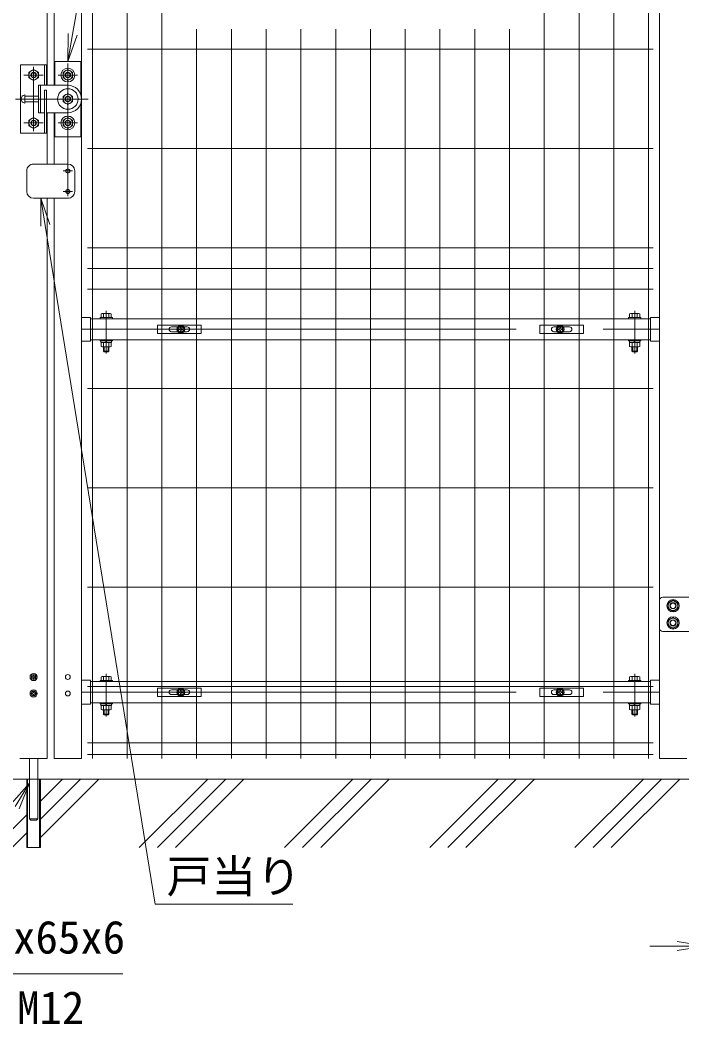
# Model space of a CAD drawing. Units: millimetres, scale not verified. Extents: x -4200 to 4200, y -2970 to 2970.
# Drawn here: x -4 to 962, y -670 to 802 of the extents above; entities that cross this region are included whole.
import ezdxf
from ezdxf.enums import TextEntityAlignment as Align

# ---------------------------------------------------------------- set-up
doc = ezdxf.new("R2010")
doc.units = ezdxf.units.MM
doc.header["$LTSCALE"] = 20
doc.linetypes.add('USER1', pattern=[50.8, 31.75, -6.35, 6.35, -6.35])
for name, color, linetype, lineweight in [('0-0_D-STR-TXT', 7, 'Continuous', 9), ('0-1_D-STR1', 1, 'Continuous', 18), ('0-2_D-STR-DIM', 7, 'Continuous', 9), ('0-3_0', 7, 'Continuous', 9), ('0-5_D-STR3', 3, 'Continuous', 13), ('0-6_D-BMK', 2, 'USER1', 13), ('0-7_Defpoints', 6, 'Continuous', 18), ('0-8_D-STR2', 7, 'Continuous', 9), ('0-9_D-BGD', 7, 'Continuous', 9), ('0-A_D-DCR-HCH', 7, 'Continuous', 9)]:
    doc.layers.add(name, color=color, linetype=linetype, lineweight=lineweight)
doc.styles.add('ＭＳ ゴシック', font='')
doc.styles.get('ＭＳ ゴシック').set_extended_font_data('MS Gothic')

# ---------------------------------------------------------------- blocks, each defined once
blk = doc.blocks.new('A$C1aa64d16')
at = {"layer": '0-5_D-STR3'}
for p, q in [((-679.7, 120), (590.3, 120)), ((-679.7, -120), (-679.7, 120)), ((-274.7, 70), (-91.2, 70)), ((-37.1, 8.4), (-63, 7.9)), ((-63, 7.9), (-63, -7.9)), ((-7.9, 63), (-8.4, 37.1)), ((-7.9, 63), (7.9, 63)), ((7.9, 63), (8.4, 37.1)), ((37.1, 8.4), (63, 7.9)), ((63, 7.9), (63, -7.9)), ((91.2, 70), (185.3, 70)), ((-274.7, -70), (-91.2, -70)), ((-37.1, -8.4), (-63, -7.9)), ((-7.9, -63), (-8.4, -37.1)), ((37.1, -8.4), (63, -7.9)), ((91.2, -70), (185.3, -70))]:
    blk.add_line(p, q, dxfattribs=at)
for points in [[(-679.7, -120), (590.3, -120), (590.3, 120)], [(-7.9, -63), (7.9, -63), (8.4, -37.1)]]:
    blk.add_lwpolyline(points, dxfattribs=at)
for radius in [115, 105]:
    blk.add_circle((0, 0), radius, dxfattribs=at)
for centre, radius, start, end in [((-274.7, 0), 70, 90, 270), ((-38.1, 38.1), 29.8, 270, 0), ((38.1, 38.1), 29.8, 180, 270), ((185.3, 0), 70, 270, 90), ((-38.1, -38.1), 29.8, 0, 90), ((38.1, -38.1), 29.8, 90, 180)]:
    blk.add_arc(centre, radius, start, end, dxfattribs=at)
blk = doc.blocks.new('A$Cf29bf4b8')
at = {"layer": '0-5_D-STR3'}
for p, q in [((-590.3, 120), (679.7, 120)), ((-590.3, -120), (-590.3, 120)), ((-185.3, 70), (-91.2, 70)), ((-37.1, 8.4), (-63, 7.9)), ((-63, 7.9), (-63, -7.9)), ((-7.9, 63), (-8.4, 37.1)), ((-7.9, 63), (7.9, 63)), ((7.9, 63), (8.4, 37.1)), ((37.1, 8.4), (63, 7.9)), ((63, 7.9), (63, -7.9)), ((91.2, 70), (274.7, 70)), ((-185.3, -70), (-91.2, -70)), ((-37.1, -8.4), (-63, -7.9)), ((-7.9, -63), (-8.4, -37.1)), ((37.1, -8.4), (63, -7.9)), ((91.2, -70), (274.7, -70))]:
    blk.add_line(p, q, dxfattribs=at)
for points in [[(-590.3, -120), (679.7, -120), (679.7, 120)], [(-7.9, -63), (7.9, -63), (8.4, -37.1)]]:
    blk.add_lwpolyline(points, dxfattribs=at)
for radius in [115, 105]:
    blk.add_circle((0, 0), radius, dxfattribs=at)
for centre, radius, start, end in [((-185.3, 0), 70, 90, 270), ((-38.1, 38.1), 29.8, 270, 0), ((38.1, 38.1), 29.8, 180, 270), ((274.7, 0), 70, 270, 90), ((-38.1, -38.1), 29.8, 0, 90), ((38.1, -38.1), 29.8, 90, 180)]:
    blk.add_arc(centre, radius, start, end, dxfattribs=at)
blk = doc.blocks.new('_Open')
at = {"layer": '0-3_0'}
blk.add_line((-20, 3.33), (0, 0), dxfattribs=at)
blk.add_lwpolyline([(-20, -3.33), (0, 0), (-20, 0)], dxfattribs=at)
blk = doc.blocks.new('MLeader1')
at = {"layer": '0-0_D-STR-TXT'}
blk.add_line((79.22, 779.72), (65.65, 741.5), dxfattribs=at)
for points in [[(72.66, 780.89), (165.64, 1303.7), (412.94, 1303.7), (427.26, 1303.7)], [(66.09, 782.05), (65.65, 741.5), (72.66, 780.89)]]:
    blk.add_lwpolyline(points, dxfattribs=at)
blk = doc.blocks.new('MLeader7')
at = {"layer": '0-0_D-STR-TXT'}
blk.add_line((-866.52, -342.92), (-884.35, -306.49), dxfattribs=at)
for points in [[(-855.67, -335.17), (-884.35, -306.49), (-861.1, -339.04)], [(-861.1, -339.04), (-681.05, -591.1), (93.78, -591.1), (145.98, -591.1)]]:
    blk.add_lwpolyline(points, dxfattribs=at)

msp = doc.modelspace()

# ---------------------------------------------------------------- linework, layer by layer
at = {"layer": '0-0_D-STR-TXT'}
msp.add_lwpolyline([(394.35, -488.95), (193.29, -488.95), (32.6, 502.02)], dxfattribs=at)
at = {"layer": '0-1_D-STR1'}
for p, q in [((35.65, 1108.51), (35.65, 706.5)), ((45.65, 1108.51), (45.65, 706.5)), ((85.65, 1108.51), (85.65, -276.49)), ((929.65, 1108.51), (929.65, -276.49)), ((35.65, 666.51), (35.65, 591.51)), ((45.65, 666.51), (45.65, 591.51)), ((35.65, 541.51), (35.65, -276.49)), ((45.65, 541.51), (45.65, -276.49)), ((85.65, 367.71), (98.65, 367.71)), ((98.65, 367.71), (98.65, 332.81)), ((916.65, 365.76), (98.65, 365.76)), ((929.65, 367.71), (916.65, 367.71)), ((916.65, 367.71), (916.65, 332.81)), ((98.65, 332.81), (85.65, 332.81)), ((916.65, 334.76), (98.65, 334.76)), ((916.65, 332.81), (929.65, 332.81)), ((85.65, -162.29), (98.65, -162.29)), ((98.65, -162.29), (98.65, -197.19)), ((916.65, -164.24), (98.65, -164.24)), ((916.65, -162.29), (916.65, -197.19)), ((929.65, -162.29), (916.65, -162.29)), ((98.65, -197.19), (85.65, -197.19)), ((916.65, -195.24), (98.65, -195.24)), ((916.65, -197.19), (929.65, -197.19)), ((35.65, -276.49), (-4.35, -276.49)), ((45.65, -276.49), (85.65, -276.49)), ((929.65, -276.49), (969.65, -276.49))]:
    msp.add_line(p, q, dxfattribs=at)
for centre in [(65.65, -157.49), (65.65, -181.49)]:
    msp.add_circle(centre, 3.5, dxfattribs=at)
at = {"layer": '0-2_D-STR-DIM'}
msp.add_line((955.65, -550.32), (915.65, -550.32), dxfattribs=at)
at = {"layer": '0-5_D-STR3'}
for p, q in [((31.65, 736.51), (34.65, 736.5)), ((31.65, 706.5), (31.65, 736.51)), ((34.65, 706.5), (34.65, 736.51)), ((46.65, 741.5), (46.65, 706.51)), ((84.65, 741.5), (46.65, 741.5)), ((15.65, 729.59), (8.65, 725.55)), ((8.65, 717.46), (8.65, 725.55)), ((15.65, 729.59), (22.65, 725.55)), ((22.65, 717.46), (22.65, 725.55)), ((65.65, 729.59), (58.65, 725.55)), ((58.65, 717.46), (58.65, 725.55)), ((65.65, 729.59), (72.65, 725.55)), ((72.65, 717.46), (72.65, 725.55)), ((15.65, 713.42), (8.65, 717.46)), ((15.65, 713.42), (22.65, 717.46)), ((22.65, 706.51), (22.65, 666.51)), ((22.65, 706.51), (65.65, 706.5)), ((25.65, 706.5), (25.65, 666.51)), ((65.65, 713.42), (58.65, 717.46)), ((65.65, 713.42), (72.65, 717.46)), ((2.65, 680.51), (2.65, 692.51)), ((31.65, 699.51), (31.65, 636.51)), ((31.65, 699.51), (34.65, 699.51)), ((34.65, 699.51), (34.65, 636.51)), ((65.65, 694.59), (58.65, 690.55)), ((65.65, 694.59), (72.65, 690.55)), ((22.65, 690.51), (2.65, 690.51)), ((22.65, 682.51), (2.65, 682.51)), ((58.65, 682.46), (58.65, 690.55)), ((65.65, 678.42), (58.65, 682.46)), ((65.65, 678.42), (72.65, 682.46)), ((72.65, 682.46), (72.65, 690.55)), ((84.65, 680.26), (84.65, 631.51)), ((22.65, 666.51), (31.65, 666.51)), ((34.65, 666.51), (65.65, 666.5)), ((46.65, 631.51), (46.65, 666.51)), ((15.65, 643.42), (8.65, 647.46)), ((15.65, 659.59), (22.65, 655.55)), ((15.65, 643.42), (22.65, 647.46)), ((22.65, 655.55), (22.65, 647.46)), ((65.65, 659.59), (58.65, 655.55)), ((65.65, 659.59), (58.65, 655.55)), ((58.65, 647.46), (58.65, 655.55)), ((58.65, 655.55), (58.65, 647.46)), ((65.65, 643.42), (58.65, 647.46)), ((65.65, 643.42), (58.65, 647.46)), ((65.65, 659.59), (72.65, 655.55)), ((65.65, 659.59), (72.65, 655.55)), ((65.65, 643.42), (72.65, 647.46)), ((65.65, 643.42), (72.65, 647.46)), ((72.65, 647.46), (72.65, 655.55)), ((72.65, 655.55), (72.65, 647.46)), ((-3.35, 636.51), (31.65, 636.51)), ((31.65, 636.51), (34.65, 636.51)), ((84.65, 631.51), (46.65, 631.51)), ((15.65, 591.51), (65.65, 591.51)), ((5.65, 551.51), (5.65, 581.51)), ((75.65, 551.51), (75.65, 581.51)), ((15.65, 541.51), (65.65, 541.51)), ((114.15, 367.36), (114.15, 372.81)), ((127.28, 373.36), (116.03, 373.36)), ((117.9, 367.36), (117.9, 372.81)), ((125.4, 367.36), (125.4, 372.81)), ((129.15, 367.36), (129.15, 372.81)), ((886.15, 367.36), (886.15, 372.81)), ((888.02, 373.36), (899.28, 373.36)), ((889.9, 367.36), (889.9, 372.81)), ((897.4, 367.36), (897.4, 372.81)), ((901.15, 367.36), (901.15, 372.81)), ((112.65, 367.36), (112.65, 365.76)), ((112.65, 367.36), (130.65, 367.36)), ((112.65, 365.76), (130.65, 365.76)), ((129.15, 367.36), (114.15, 367.36)), ((130.65, 367.36), (130.65, 365.76)), ((884.65, 367.36), (884.65, 365.76)), ((902.65, 367.36), (884.65, 367.36)), ((902.65, 365.76), (884.65, 365.76)), ((886.15, 367.36), (901.15, 367.36)), ((902.65, 367.36), (902.65, 365.76)), ((112.65, 334.76), (112.65, 333.16)), ((112.65, 334.76), (130.65, 334.76)), ((112.65, 333.16), (130.65, 333.16)), ((114.15, 331.16), (114.15, 325.21)), ((116.03, 324.65), (127.28, 324.65)), ((117.65, 318.36), (117.65, 324.65)), ((117.9, 331.16), (117.9, 325.21)), ((118.65, 317.36), (118.65, 324.65)), ((122.03, 331.16), (120.87, 333.16)), ((122.72, 331.16), (121.57, 333.16)), ((124.65, 317.36), (124.65, 324.65)), ((125.4, 331.16), (125.4, 325.21)), ((125.65, 318.36), (125.65, 324.65)), ((129.15, 331.16), (129.15, 325.21)), ((130.65, 334.76), (130.65, 333.16)), ((884.65, 334.76), (884.65, 333.16)), ((902.65, 334.76), (884.65, 334.76)), ((902.65, 333.16), (884.65, 333.16)), ((886.15, 331.16), (886.15, 325.21)), ((899.28, 324.65), (888.02, 324.65)), ((889.65, 318.36), (889.65, 324.65)), ((889.9, 331.16), (889.9, 325.21)), ((890.65, 317.36), (890.65, 324.65)), ((892.58, 331.16), (893.74, 333.16)), ((893.27, 331.16), (894.43, 333.16)), ((896.65, 317.36), (896.65, 324.65)), ((897.4, 331.16), (897.4, 325.21)), ((897.65, 318.36), (897.65, 324.65)), ((901.15, 331.16), (901.15, 325.21)), ((902.65, 334.76), (902.65, 333.16)), ((117.65, 318.36), (118.65, 317.36)), ((117.65, 318.36), (125.65, 318.36)), ((124.65, 317.36), (118.65, 317.36)), ((124.65, 317.36), (125.65, 318.36)), ((890.65, 317.36), (889.65, 318.36)), ((897.65, 318.36), (889.65, 318.36)), ((890.65, 317.36), (896.65, 317.36)), ((897.65, 318.36), (896.65, 317.36)), ((998.65, -40.99), (934.65, -40.99)), ((929.65, -45.99), (929.65, -85.99)), ((934.65, -90.99), (998.65, -90.99)), ((13.8, -157.91), (12.5, -157.89)), ((15.26, -154.34), (15.23, -155.64)), ((15.26, -160.64), (15.23, -159.35)), ((15.26, -154.34), (16.05, -154.34)), ((15.26, -160.64), (16.05, -160.64)), ((16.05, -154.34), (16.07, -155.64)), ((16.05, -160.64), (16.07, -159.35)), ((17.51, -157.08), (18.8, -157.1)), ((17.51, -157.91), (18.8, -157.89)), ((18.8, -157.1), (18.8, -157.89)), ((114.15, -162.64), (114.15, -157.19)), ((127.28, -156.64), (116.03, -156.64)), ((117.9, -162.64), (117.9, -157.19)), ((125.4, -162.64), (125.4, -157.19)), ((129.15, -162.64), (129.15, -157.19)), ((886.15, -162.64), (886.15, -157.19)), ((888.02, -156.64), (899.28, -156.64)), ((889.9, -162.64), (889.9, -157.19)), ((897.4, -162.64), (897.4, -157.19)), ((901.15, -162.64), (901.15, -157.19)), ((112.65, -162.64), (112.65, -164.24)), ((112.65, -162.64), (130.65, -162.64)), ((112.65, -164.24), (130.65, -164.24)), ((129.15, -162.64), (114.15, -162.64)), ((130.65, -162.64), (130.65, -164.24)), ((884.65, -162.64), (884.65, -164.24)), ((902.65, -162.64), (884.65, -162.64)), ((902.65, -164.24), (884.65, -164.24)), ((886.15, -162.64), (901.15, -162.64)), ((902.65, -162.64), (902.65, -164.24)), ((13.8, -181.08), (12.5, -181.1)), ((12.5, -181.1), (12.5, -181.89)), ((13.8, -181.91), (12.5, -181.89)), ((15.26, -178.34), (15.23, -179.64)), ((15.26, -184.64), (15.23, -183.35)), ((15.26, -178.34), (16.05, -178.34)), ((15.26, -184.64), (16.05, -184.64)), ((16.05, -178.34), (16.07, -179.64)), ((16.05, -184.64), (16.07, -183.35)), ((17.51, -181.08), (18.8, -181.1)), ((17.51, -181.91), (18.8, -181.89)), ((18.8, -181.1), (18.8, -181.89)), ((112.65, -195.24), (112.65, -196.84)), ((112.65, -195.24), (130.65, -195.24)), ((112.65, -196.84), (130.65, -196.84)), ((114.15, -198.84), (114.15, -204.79)), ((116.03, -205.35), (127.28, -205.35)), ((117.65, -211.64), (117.65, -205.35)), ((117.9, -198.84), (117.9, -204.79)), ((118.65, -212.64), (118.65, -205.35)), ((122.03, -198.84), (120.87, -196.84)), ((122.72, -198.84), (121.57, -196.84)), ((124.65, -212.64), (124.65, -205.35)), ((125.4, -198.84), (125.4, -204.79)), ((125.65, -211.64), (125.65, -205.35)), ((129.15, -198.84), (129.15, -204.79)), ((130.65, -195.24), (130.65, -196.84)), ((884.65, -195.24), (884.65, -196.84)), ((902.65, -195.24), (884.65, -195.24)), ((902.65, -196.84), (884.65, -196.84)), ((886.15, -198.84), (886.15, -204.79)), ((899.28, -205.35), (888.02, -205.35)), ((889.65, -211.64), (889.65, -205.35)), ((889.9, -198.84), (889.9, -204.79)), ((890.65, -212.64), (890.65, -205.35)), ((892.58, -198.84), (893.74, -196.84)), ((893.27, -198.84), (894.43, -196.84)), ((896.65, -212.64), (896.65, -205.35)), ((897.4, -198.84), (897.4, -204.79)), ((897.65, -211.64), (897.65, -205.35)), ((901.15, -198.84), (901.15, -204.79)), ((902.65, -195.24), (902.65, -196.84)), ((117.65, -211.64), (118.65, -212.64)), ((117.65, -211.64), (125.65, -211.64)), ((124.65, -212.64), (118.65, -212.64)), ((124.65, -212.64), (125.65, -211.64)), ((890.65, -212.64), (889.65, -211.64)), ((897.65, -211.64), (889.65, -211.64)), ((890.65, -212.64), (896.65, -212.64)), ((897.65, -211.64), (896.65, -212.64)), ((9.65, -276.49), (9.65, -364.49)), ((21.65, -276.49), (21.65, -364.49)), ((5.65, -406.49), (5.65, -306.49)), ((5.65, -306.49), (25.65, -306.49)), ((6.85, -406.49), (6.85, -306.49)), ((24.45, -406.49), (24.45, -306.49)), ((25.65, -406.49), (25.65, -306.49)), ((9.65, -364.49), (11.65, -366.49)), ((9.65, -364.49), (21.65, -364.49)), ((19.65, -366.49), (11.65, -366.49)), ((19.65, -366.49), (11.65, -366.49)), ((19.65, -366.49), (21.65, -364.49)), ((25.65, -406.49), (5.65, -406.49))]:
    msp.add_line(p, q, dxfattribs=at)
for points in [[(-3.35, 692.23), (-3.35, 736.51), (31.65, 736.5)], [(84.65, 692.75), (84.65, 692.75), (84.65, 741.5)], [(-3.35, 679.83), (-3.35, 636.51), (-3.35, 692.23)], [(15.65, 659.59), (8.65, 655.55), (8.65, 647.46)], [(129.35, 331.16), (113.95, 331.16), (113.95, 333.16)], [(129.35, 331.16), (129.35, 333.16), (113.95, 333.16)], [(885.95, 331.16), (901.35, 331.16), (901.35, 333.16)], [(885.95, 331.16), (885.95, 333.16), (901.35, 333.16)], [(13.8, -157.08), (12.5, -157.1), (12.5, -157.89)], [(129.35, -198.84), (113.95, -198.84), (113.95, -196.84)], [(129.35, -198.84), (129.35, -196.84), (113.95, -196.84)], [(885.95, -198.84), (901.35, -198.84), (901.35, -196.84)], [(885.95, -198.84), (885.95, -196.84), (901.35, -196.84)]]:
    msp.add_lwpolyline(points, dxfattribs=at)
for points in [[(949.65, -45.39), (942.64, -49.44), (942.64, -57.54), (949.65, -61.59), (956.67, -57.54), (956.67, -49.44)], [(949.65, -70.39), (942.64, -74.44), (942.64, -82.54), (949.65, -86.59), (956.67, -82.54), (956.67, -74.44)]]:
    msp.add_lwpolyline(points, close=True, dxfattribs=at)
for centre, radius in [((15.65, 721.51), 7), ((15.65, 721.51), 4), ((15.65, 721.51), 3.5), ((65.65, 721.51), 10), ((65.65, 721.51), 7), ((65.65, 721.51), 4), ((65.65, 721.51), 3.5), ((65.65, 686.5), 15), ((65.65, 686.5), 7), ((65.65, 686.5), 4), ((65.65, 686.5), 3.5), ((15.65, 651.51), 7), ((15.65, 651.51), 4), ((15.65, 651.51), 3.5), ((65.65, 651.51), 10), ((65.65, 651.5), 10), ((65.65, 651.51), 7), ((65.65, 651.5), 7), ((65.65, 651.51), 4), ((65.65, 651.5), 4), ((65.65, 651.51), 3.5), ((65.65, 651.5), 3.5), ((65.65, 581.51), 3), ((65.65, 551.51), 3), ((949.65, -53.49), 9), ((949.65, -53.49), 7.03), ((949.65, -53.49), 4.5), ((949.65, -53.49), 4.5), ((949.65, -53.49), 4), ((949.65, -78.49), 9), ((949.65, -78.49), 7.03), ((949.65, -78.49), 4.5), ((949.65, -78.49), 4.5), ((949.65, -78.49), 4), ((15.65, -157.49), 5.25), ((15.65, -157.49), 3.5), ((15.65, -181.49), 5.25), ((15.65, -181.49), 3.5)]:
    msp.add_circle(centre, radius, dxfattribs=at)
for centre, radius, start, end in [((65.65, 686.5), 20, 270, 89.99983), ((3.75, 686.51), 6.1, 100.38886, 259.61115), ((15.65, 581.51), 10, 90, 180.00001), ((65.65, 581.51), 10, 0, 90), ((15.65, 551.51), 10, 180.00001, 270), ((65.65, 551.51), 10, 270, 0.00001), ((116.03, 369.9), 3.46, 57.13278, 122.86722), ((121.65, 360.37), 12.99, 73.22135, 106.77865), ((127.28, 369.9), 3.46, 57.13278, 122.86722), ((888.02, 369.9), 3.46, 57.13278, 122.86722), ((893.65, 360.37), 12.99, 73.22135, 106.77865), ((899.28, 369.9), 3.46, 57.13278, 122.86722), ((116.03, 328.11), 3.46, 237.13278, 302.86722), ((121.65, 337.65), 12.99, 253.22135, 286.77865), ((127.28, 328.11), 3.46, 237.13278, 302.86722), ((888.02, 328.11), 3.46, 237.13278, 302.86722), ((893.65, 337.65), 12.99, 253.22135, 286.77865), ((899.28, 328.11), 3.46, 237.13278, 302.86722), ((934.65, -45.99), 5, 90, 180), ((934.65, -85.99), 5, 180, 270), ((13.75, -155.59), 1.49, 270, 0), ((13.75, -159.4), 1.49, 0, 90), ((17.56, -155.59), 1.49, 180, 270), ((17.56, -159.4), 1.49, 90, 180), ((116.03, -160.1), 3.46, 57.13278, 122.86722), ((121.65, -169.63), 12.99, 73.22135, 106.77865), ((127.28, -160.1), 3.46, 57.13278, 122.86722), ((888.02, -160.1), 3.46, 57.13278, 122.86722), ((893.65, -169.63), 12.99, 73.22135, 106.77865), ((899.28, -160.1), 3.46, 57.13278, 122.86722), ((13.75, -179.59), 1.49, 270, 0), ((13.75, -183.4), 1.49, 0, 90), ((17.56, -179.59), 1.49, 180, 270), ((17.56, -183.4), 1.49, 90, 180), ((116.03, -201.89), 3.46, 237.13278, 302.86722), ((121.65, -192.35), 12.99, 253.22135, 286.77865), ((127.28, -201.89), 3.46, 237.13278, 302.86722), ((888.02, -201.89), 3.46, 237.13278, 302.86722), ((893.65, -192.35), 12.99, 253.22135, 286.77865), ((899.28, -201.89), 3.46, 237.13278, 302.86722)]:
    msp.add_arc(centre, radius, start, end, dxfattribs=at)
at = {"layer": '0-6_D-BMK'}
for p, q in [((65.65, 544.51), (65.65, 738.5)), ((1.53, 721.51), (29.78, 721.51)), ((15.65, 733.51), (15.65, 639.51)), ((51.53, 721.51), (79.78, 721.51)), ((-10.56, 686.5), (95.49, 686.5)), ((1.53, 651.51), (29.78, 651.51)), ((51.53, 651.51), (79.78, 651.51)), ((58.77, 581.51), (72.54, 581.51)), ((58.77, 551.51), (72.54, 551.51)), ((121.65, 314.91), (121.65, 377)), ((893.65, 314.91), (893.65, 377)), ((85.65, 350.26), (929.65, 350.26)), ((121.65, -215.09), (121.65, -153)), ((893.65, -215.09), (893.65, -153)), ((85.65, -179.74), (929.65, -179.74))]:
    msp.add_line(p, q, dxfattribs=at)
at = {"layer": '0-7_Defpoints'}
for centre in [(230.65, 350.26), (784.65, 350.26), (230.65, -179.74), (784.65, -179.74)]:
    msp.add_circle(centre, 4, dxfattribs=at)
at = {"layer": '0-8_D-STR2'}
for p, q in [((101.49, 1193.51), (101.49, -276.49)), ((152.26, 1193.51), (152.26, -276.49)), ((203.03, 1193.51), (203.03, -276.49)), ((761.5, 1193.51), (761.5, -276.49)), ((812.27, 1193.51), (812.27, -276.49)), ((863.04, 1193.51), (863.04, -276.49)), ((913.81, 1193.51), (913.81, -276.49)), ((253.8, 788.32), (253.8, -276.49)), ((304.57, 788.32), (304.57, -276.49)), ((355.34, 788.32), (355.34, -276.49)), ((406.11, 788.32), (406.11, -276.49)), ((456.88, 788.32), (456.88, -276.49)), ((507.65, 788.32), (507.65, -276.49)), ((558.42, 788.32), (558.42, -276.49)), ((609.19, 788.32), (609.19, -276.49)), ((659.96, 788.32), (659.96, -276.49)), ((710.73, 788.32), (710.73, -276.49)), ((94.49, 759.26), (920.81, 759.26)), ((94.49, 614.13), (920.81, 614.13)), ((94.49, 469.01), (920.81, 469.01)), ((94.49, 439.01), (920.81, 439.01)), ((94.49, 409.01), (920.81, 409.01)), ((94.49, 263.88), (920.81, 263.88)), ((94.49, 118.76), (920.81, 118.76)), ((94.49, -26.37), (920.81, -26.37)), ((94.49, -171.49), (920.81, -171.49)), ((94.49, -253.64), (920.81, -253.64)), ((94.49, -270.64), (920.81, -270.64))]:
    msp.add_line(p, q, dxfattribs=at)
at = {"layer": '0-9_D-BGD'}
for p, q in [((9.65, -306.49), (-1341.72, -306.49)), ((1423.02, -306.49), (21.65, -306.49))]:
    msp.add_line(p, q, dxfattribs=at)
at = {"layer": '0-A_D-DCR-HCH'}
for p, q in [((25.65, -391.65), (110.8, -306.49)), ((25.65, -365.13), (84.29, -306.49)), ((25.65, -338.61), (57.77, -306.49)), ((169.9, -406.49), (269.9, -306.49)), ((196.42, -406.49), (296.42, -306.49)), ((222.94, -406.49), (322.94, -306.49)), ((382.04, -406.49), (482.04, -306.49)), ((408.55, -406.49), (508.55, -306.49)), ((435.07, -406.49), (535.07, -306.49)), ((594.17, -406.49), (694.17, -306.49)), ((620.68, -406.49), (720.68, -306.49)), ((647.2, -406.49), (747.2, -306.49)), ((806.3, -406.49), (906.3, -306.49)), ((832.82, -406.49), (932.82, -306.49)), ((859.33, -406.49), (959.33, -306.49)), ((-42.23, -406.49), (5.65, -358.61)), ((-15.71, -406.49), (5.65, -385.13))]:
    msp.add_line(p, q, dxfattribs=at)

# ---------------------------------------------------------------- block references
at = {"layer": '0-0_D-STR-TXT'}
for name in ['MLeader1', 'MLeader7']:
    msp.add_blockref(name, (0, 0), dxfattribs=at)
at = {"layer": '0-0_D-STR-TXT', "xscale": 2, "yscale": 2}
for p, rotation in [((26.19, 541.51), 99.21093), ((9.65, -312.27), 58.39708)]:
    msp.add_blockref('_Open', p, dxfattribs=dict(at, rotation=rotation))
at = {"layer": '0-2_D-STR-DIM'}
for name, p, xscale, yscale in [('A$C1aa64d16', (230.65, 350.26), 0.05, 0.05), ('A$Cf29bf4b8', (784.65, 350.26), 0.05, 0.05), ('A$C1aa64d16', (230.65, -179.74), 0.05, 0.05), ('A$Cf29bf4b8', (784.65, -179.74), 0.05, 0.05), ('_Open', (995.65, -550.32), 2, 2)]:
    msp.add_blockref(name, p, dxfattribs=dict(at, xscale=xscale, yscale=yscale))

# ---------------------------------------------------------------- texts
at = {"layer": '0-0_D-STR-TXT', "style": 'ＭＳ ゴシック'}
for s, p in [('戸当り', (209.76, -486.91)), ('ベースプレート 2-150x65x6', (-669.72, -575.71)), ('他穿孔めねじアンカーM12', (-664.39, -678.72))]:
    msp.add_text(s, height=48.09, dxfattribs=at).set_placement(p, align=Align.BOTTOM_LEFT)

doc.saveas('drawing.dxf')
